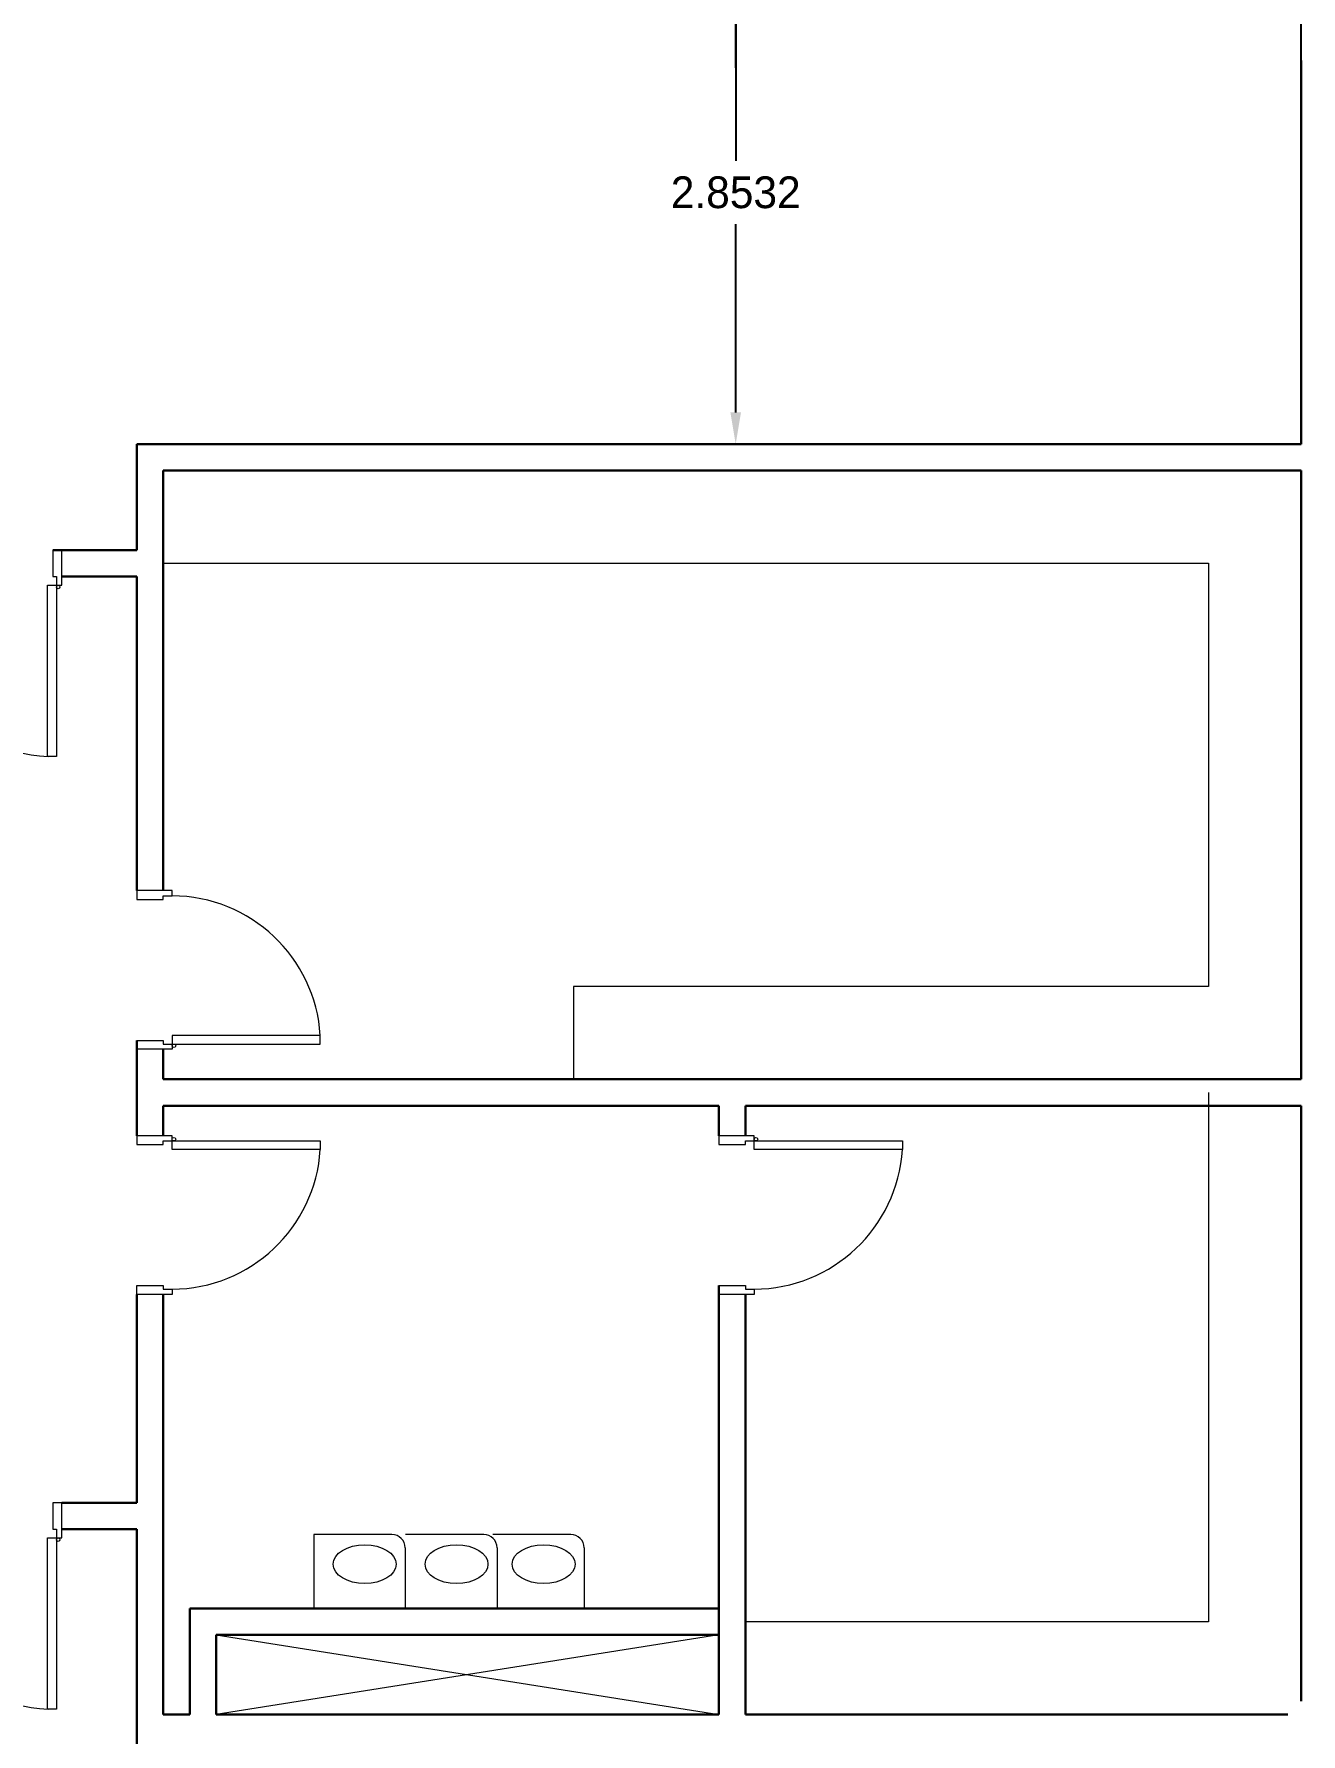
# Model space of a CAD drawing. Extents: x -15 to 352, y 223 to 399.
# Drawn here: x 29.34 to 36.53, y 358.16 to 367.8 of the extents above; entities that cross this region are included whole.
import ezdxf

# ---------------------------------------------------------------- set-up
doc = ezdxf.new("R2010")
doc.units = 0
doc.header["$LTSCALE"] = 0.15
doc.layers.get('Defpoints').update_dxf_attribs({"color": 252})
doc.layers.add('0 sockets', color=252, linetype='Continuous')
for name, color, linetype, lineweight in [('DOOR', 252, 'Continuous', 20), ('FUR', 252, 'Continuous', 9), ('sofa', 252, 'Continuous', 9), ('wall', 252, 'Continuous', 30)]:
    doc.layers.add(name, color=color, linetype=linetype, lineweight=lineweight)
doc.dimstyles.get("Standard").update_dxf_attribs({"dimtxt": 0.18, "dimasz": 0.18, "dimexe": 0.18, "dimexo": 0.0625, "dimgap": 0.09, "dimtad": 0, "dimtih": 1, "dimtoh": 1, "dimdec": 4, "dimzin": 0, "dimdsep": 46, "dimtxsty": 'Standard', "dimcen": 0.09, "dimadec": 0, "dimazin": 0, "dimtfac": 1, "dimtdec": 4, "dimtofl": 0, "dimtmove": 0, "dimatfit": 3, "dimfxl": 1, "dimtolj": 1, "dimtzin": 0, "dimarcsym": 0})

# ---------------------------------------------------------------- blocks, each defined once
blk = doc.blocks.new('ARCH')
at = {"layer": 'DOOR'}
for points in [[(29.4687, 364.675), (29.4987, 364.675), (29.4987, 364.875), (29.4487, 364.875), (29.4487, 364.725), (29.4687, 364.725)], [(29.4687, 364.675), (29.4687, 363.705), (29.4187, 363.705), (29.4187, 364.675)], [(30.125, 362.9148), (30.125, 362.9448), (29.925, 362.9448), (29.925, 362.8948), (30.075, 362.8948), (30.075, 362.9148)], [(30.125, 362.0748), (30.125, 362.0448), (29.925, 362.0448), (29.925, 362.0948), (30.075, 362.0948), (30.075, 362.0748)], [(30.125, 362.0748), (30.965, 362.0748), (30.965, 362.123), (30.125, 362.123)], [(30.125, 361.5252), (30.125, 361.5552), (29.925, 361.5552), (29.925, 361.5052), (30.075, 361.5052), (30.075, 361.5252)], [(33.425, 361.5252), (33.425, 361.5552), (33.225, 361.5552), (33.225, 361.5052), (33.375, 361.5052), (33.375, 361.5252)], [(30.125, 361.5252), (30.965, 361.5252), (30.965, 361.477), (30.125, 361.477)], [(33.425, 361.5252), (34.265, 361.5252), (34.265, 361.477), (33.425, 361.477)], [(30.125, 360.6852), (30.125, 360.6552), (29.925, 360.6552), (29.925, 360.7052), (30.075, 360.7052), (30.075, 360.6852)], [(33.425, 360.6852), (33.425, 360.6552), (33.225, 360.6552), (33.225, 360.7052), (33.375, 360.7052), (33.375, 360.6852)], [(29.4687, 359.275), (29.4987, 359.275), (29.4987, 359.475), (29.4487, 359.475), (29.4487, 359.325), (29.4687, 359.325)], [(29.4687, 359.275), (29.4687, 358.305), (29.4187, 358.305), (29.4187, 359.275)]]:
    blk.add_lwpolyline(points, close=True, dxfattribs=at)
for centre in [(29.4787, 364.665), (30.135, 362.0648), (30.135, 361.5352), (33.435, 361.5352), (29.4787, 359.265)]:
    blk.add_circle(centre, 0.01, dxfattribs=at)
for centre, radius, start, end in [((29.4713, 364.675), 0.9713, 180, 267.04922), ((30.1217, 362.0698), 0.8449, 3.61106, 89.77823), ((30.1217, 361.5302), 0.8449, 270.22177, 356.38894), ((33.4217, 361.5302), 0.8449, 270.22177, 356.38894), ((29.4713, 359.275), 0.9713, 180, 267.04922)]:
    blk.add_arc(centre, radius, start, end, dxfattribs=at)
at = {"layer": 'FUR'}
for p, q in [((30.075, 364.8), (36, 364.8)), ((36, 364.8), (36, 362.4)), ((36, 362.4), (32.4, 362.4)), ((32.4, 362.4), (32.4, 361.875)), ((36, 361.8), (36, 358.8)), ((36, 358.8), (33.375, 358.8))]:
    blk.add_line(p, q, dxfattribs=at)
at = {"layer": 'sofa'}
for p, q in [((30.9281, 359.2947), (30.9281, 358.875)), ((31.3709, 359.2947), (30.9281, 359.2947)), ((31.8918, 359.2947), (31.4489, 359.2947)), ((32.3853, 359.2947), (31.9424, 359.2947)), ((31.4459, 359.2197), (31.4459, 358.875)), ((31.9668, 359.2197), (31.9668, 358.875)), ((32.4603, 359.2197), (32.4603, 358.875)), ((30.375, 358.725), (33.225, 358.275)), ((33.225, 358.725), (30.375, 358.275))]:
    blk.add_line(p, q, dxfattribs=at)
for centre in [(31.3709, 359.2197), (31.8918, 359.2197), (32.3853, 359.2197)]:
    blk.add_arc(centre, 0.075, 360, 90, dxfattribs=at)
for centre in [(31.2166, 359.1265), (31.7374, 359.1265), (32.2309, 359.1265)]:
    blk.add_ellipse(centre, major_axis=(-0.1782, 0), ratio=0.619046, start_param=3.141593, end_param=9.424778, dxfattribs=at)
at = {"layer": 'wall'}
for p, q in [((36.525, 365.475), (36.525, 367.65)), ((36.525, 365.475), (29.925, 365.475)), ((29.925, 365.475), (29.925, 364.875)), ((36.525, 365.325), (30.075, 365.325)), ((30.075, 365.325), (30.075, 362.9448)), ((36.525, 361.875), (36.525, 365.325)), ((29.925, 364.875), (29.4487, 364.875)), ((29.925, 364.725), (29.4987, 364.725)), ((29.925, 364.725), (29.925, 362.9448)), ((29.925, 362.0948), (29.925, 361.5552)), ((30.075, 362.0448), (30.075, 361.875)), ((30.075, 362.0448), (30.075, 361.875)), ((36.525, 361.875), (30.075, 361.875)), ((33.225, 361.725), (30.075, 361.725)), ((30.075, 361.725), (30.075, 361.5552)), ((33.225, 361.725), (33.225, 361.5552)), ((36.525, 361.725), (33.375, 361.725)), ((33.375, 361.725), (33.375, 361.5552)), ((36.525, 358.35), (36.525, 361.725)), ((33.225, 360.7052), (33.225, 358.275)), ((29.925, 360.6552), (29.925, 359.475)), ((30.075, 360.6552), (30.075, 358.275)), ((33.375, 360.6552), (33.375, 358.275)), ((29.925, 359.475), (29.4987, 359.475)), ((29.925, 359.325), (29.4987, 359.325)), ((29.925, 359.325), (29.925, 358.2)), ((31.725, 358.875), (30.225, 358.875)), ((30.225, 358.875), (30.225, 358.275)), ((31.7022, 358.875), (33.225, 358.875)), ((31.725, 358.725), (30.375, 358.725)), ((30.375, 358.725), (30.375, 358.275)), ((31.7125, 358.725), (33.225, 358.725)), ((29.925, 358.2), (29.925, 356.0166)), ((30.225, 358.275), (30.075, 358.275)), ((31.725, 358.275), (30.375, 358.275)), ((33.225, 358.275), (31.7089, 358.275)), ((33.375, 358.275), (36.45, 358.275))]:
    blk.add_line(p, q, dxfattribs=at)
blk = doc.blocks.new('*D119')
at = {"layer": '0 sockets', "color": 0, "lineweight": -2, "transparency": 16777216}
for p, q in [((33.288, 368.3282), (33.1401, 368.3282)), ((33.3201, 368.1482), (33.3201, 367.0816)), ((33.3201, 365.655), (33.3201, 366.7216)), ((33.288, 365.475), (33.1401, 365.475))]:
    blk.add_line(p, q, dxfattribs=at)
at = {"layer": '0 sockets', "color": 0, "transparency": 16777216}
for points in [[(33.2901, 368.1482), (33.3501, 368.1482), (33.3201, 368.3282)], [(33.2901, 365.655), (33.3501, 365.655), (33.3201, 365.475)]]:
    blk.add_solid(points, dxfattribs=at)
at = {"layer": 'Defpoints', "color": 0, "transparency": 16777216}
for p in [(33.3505, 368.3282), (33.3201, 365.475), (33.3505, 365.475)]:
    blk.add_point(p, dxfattribs=at)
at = {"layer": '0 sockets', "color": 0, "transparency": 16777216, "insert": (33.3201, 366.9016), "char_height": 0.18, "attachment_point": 5}
blk.add_mtext('\\A1;2.8532', dxfattribs=at)
blk = doc.blocks.new('*D120')
at = {"layer": '0 sockets', "color": 0, "lineweight": -2, "transparency": 16777216}
for p, q in [((33.3201, 367.6077), (33.3201, 368.5082)), ((36.525, 367.6077), (36.525, 368.5082)), ((33.5001, 368.3282), (34.3976, 368.3282)), ((36.345, 368.3282), (35.4476, 368.3282))]:
    blk.add_line(p, q, dxfattribs=at)
at = {"layer": '0 sockets', "color": 0, "transparency": 16777216}
for points in [[(33.5001, 368.3582), (33.5001, 368.2982), (33.3201, 368.3282)], [(36.345, 368.3582), (36.345, 368.2982), (36.525, 368.3282)]]:
    blk.add_solid(points, dxfattribs=at)
at = {"layer": 'Defpoints', "color": 0, "transparency": 16777216}
for p in [(33.3201, 368.3282), (33.3201, 367.5452), (36.525, 367.5452)]:
    blk.add_point(p, dxfattribs=at)
at = {"layer": '0 sockets', "color": 0, "transparency": 16777216, "insert": (34.9226, 368.3282), "char_height": 0.18, "attachment_point": 5}
blk.add_mtext('\\A1;3.2049', dxfattribs=at)

msp = doc.modelspace()

# ---------------------------------------------------------------- block references
at = {"layer": '0 sockets', "color": 3}
msp.add_blockref('ARCH', (0, 0), dxfattribs=at)

# ---------------------------------------------------------------- dimensions: what is measured, and where the dimension line sits
at = {"layer": '0 sockets', "color": 6}
dim = msp.add_linear_dim(base=(33.3201, 368.32824), p1=(36.525, 367.54517), p2=(33.3201, 367.54517), dimstyle='Standard', dxfattribs=at)
dim.commit()
dim.dimension.update_dxf_attribs({"geometry": '*D120', "text_midpoint": (34.92255, 368.32824)})
dim = msp.add_linear_dim(base=(33.3201, 365.475), p1=(33.35051, 368.32824), p2=(33.35051, 365.475), angle=90, dimstyle='Standard', dxfattribs=at)
dim.commit()
dim.dimension.update_dxf_attribs({"geometry": '*D119', "text_midpoint": (33.3201, 366.90162)})

doc.saveas('drawing.dxf')
